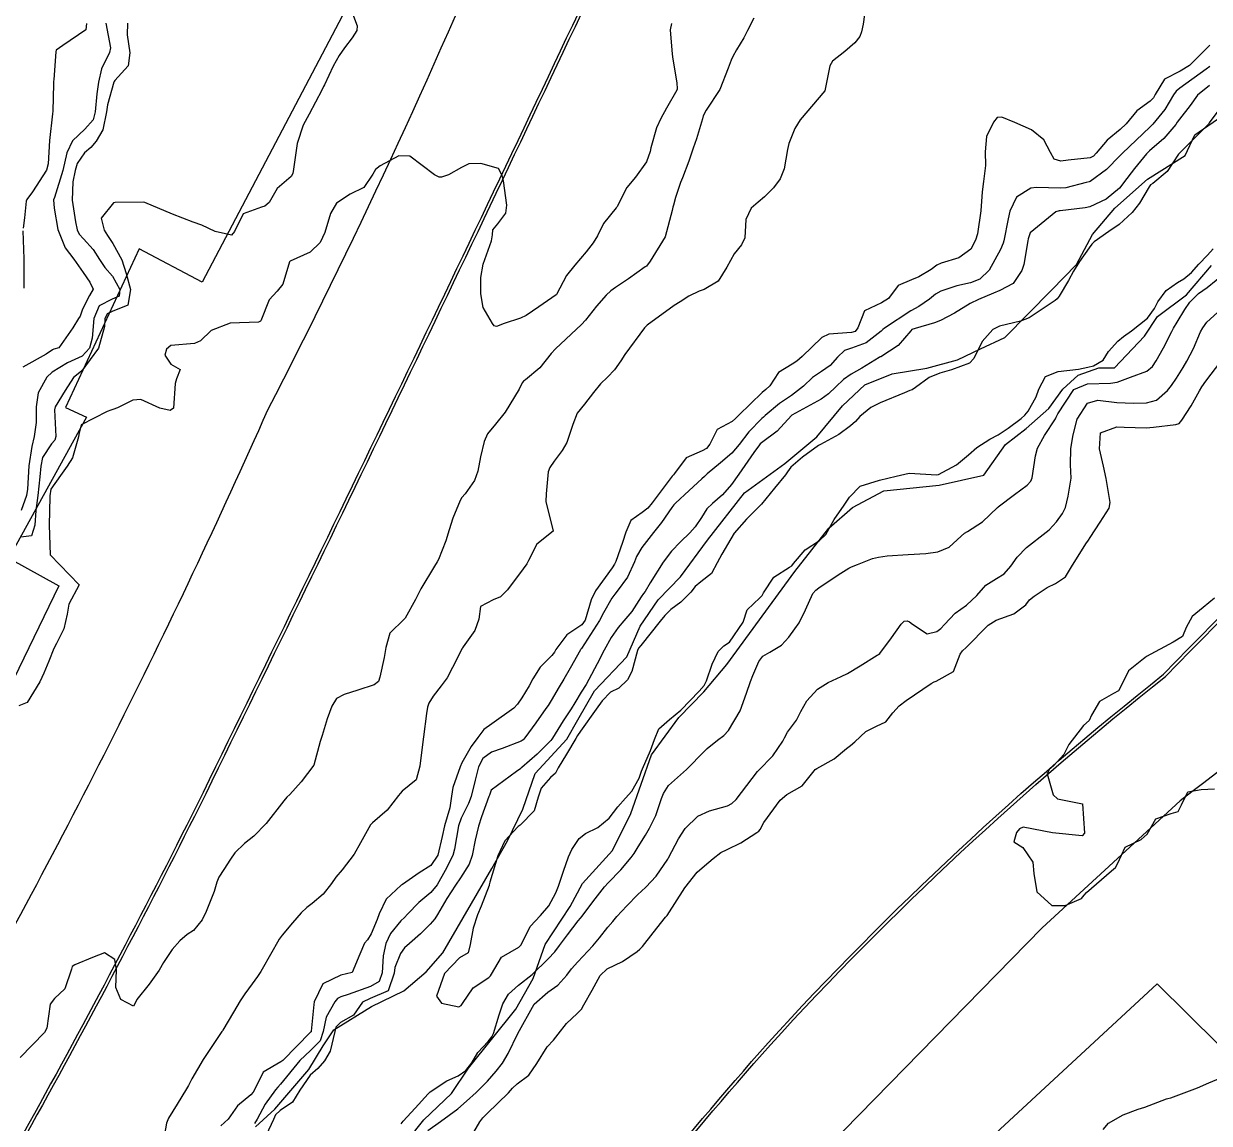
# Model space of a CAD drawing. Header units: metres. Extents: x 292545 to 299085, y 7450245 to 7463078.
# Drawn here: x 293241.4 to 293321.6, y 7462810.1 to 7462884.4 of the extents above; entities that cross this region are included whole.
import ezdxf

# ---------------------------------------------------------------- set-up
doc = ezdxf.new("R2010")
doc.units = ezdxf.units.M
for name, color, linetype in [('Area Verde e Lazer', 94, 'Continuous'), ('Curvas de Nivel 1m', 11, 'Continuous'), ('Curvas de Nivel 5m', 15, 'Continuous'), ('Edificações', 30, 'Continuous'), ('Hidrografia', 140, 'Continuous'), ('Vias Primárias', 230, 'Continuous')]:
    doc.layers.add(name, color=color, linetype=linetype)

msp = doc.modelspace()

# ---------------------------------------------------------------- linework, layer by layer
at = {"layer": 'Area Verde e Lazer', "elevation": 694.561}
msp.add_lwpolyline([(293280.871, 7462947.887, -0.101859), (293285.657, 7462927.155, -0.117218), (293279.916, 7462886.843, -0.003965), (293253.292, 7462831.516, -0.021583), (293229.676, 7462788.988, 0.377528), (293232.883, 7462775.545, -0.005595), (293261.168, 7462773.816, 0.413902), (293268.713, 7462780.316, -0.081172), (293274.649, 7462794.527, -0.02056), (293291.741, 7462815.535, -0.040482), (293318.476, 7462840.46, -0.039202), (293346.931, 7462865.699, -0.044268), (293394.786, 7462888.025, -0.028571), (293441.427, 7462905.211, 0.032718), (293487.361, 7462917.073, 0.361831), (293500.877, 7462933.368, -0.009087), (293502.573, 7462955.13, -0.009087)], format="xyb", dxfattribs=at)
at = {"layer": 'Curvas de Nivel 1m', "flags": 128}
for points, elevation in [([(293290.774, 7462884.826), (293290.351, 7462883.973), (293290.1, 7462883.491), (293289.603, 7462882.677), (293289.355, 7462882.225), (293289.247, 7462881.985), (293289.03, 7462881.431), (293288.469, 7462879.997), (293287.559, 7462878.599), (293287.357, 7462878.209), (293287.298, 7462878.013), (293286.9, 7462876.649), (293286.679, 7462876.018), (293286.384, 7462875.151), (293285.949, 7462874.026), (293285.822, 7462873.703), (293285.483, 7462872.684), (293285.34, 7462872.166), (293285.302, 7462872.033), (293285.255, 7462871.817), (293284.772, 7462870.04), (293283.757, 7462868.376), (293283.51, 7462868.059), (293283.471, 7462868.021), (293283.432, 7462867.994), (293282.29, 7462867.201), (293281.411, 7462866.596), (293281.11, 7462866.38), (293280.788, 7462866.086), (293280.142, 7462865.346), (293279.386, 7462864.394), (293279.115, 7462864.104), (293277.366, 7462862.469), (293277.081, 7462862.133), (293276.307, 7462861.182), (293275.336, 7462860.368), (293275.211, 7462860.275), (293275.117, 7462860.152), (293274.904, 7462859.732), (293273.966, 7462858.17), (293273.305, 7462857.368), (293272.763, 7462856.721), (293272.545, 7462856.187), (293272.3, 7462855.167), (293272.104, 7462854.192), (293271.897, 7462853.553), (293271.247, 7462852.65), (293271.036, 7462852.411), (293270.923, 7462852.203), (293270.422, 7462851.011), (293270.172, 7462850.21), (293269.953, 7462849.472), (293269.446, 7462848.217), (293269.363, 7462848.047), (293269.188, 7462847.772), (293268.258, 7462846.234), (293267.894, 7462845.507), (293267.205, 7462844.249), (293267.142, 7462844.188), (293266.154, 7462843.238), (293265.886, 7462842.262), (293265.783, 7462841.597), (293265.492, 7462840.266), (293265.388, 7462839.978), (293265.095, 7462839.741), (293263.991, 7462839.385), (293263.085, 7462839.078), (293262.558, 7462838.828), (293262.233, 7462838.308), (293261.939, 7462837.436), (293261.58, 7462836.315), (293261.466, 7462835.899), (293261.033, 7462834.32), (293260.168, 7462833.176), (293259.395, 7462832.336), (293259.199, 7462832.14), (293258.999, 7462831.902), (293257.814, 7462830.358), (293256.974, 7462829.513), (293256.34, 7462829.006), (293255.697, 7462828.383), (293255.387, 7462827.955), (293254.946, 7462827.26), (293254.604, 7462826.729), (293254.474, 7462826.397), (293254.292, 7462825.765), (293253.743, 7462824.408), (293253.469, 7462823.847), (293252.894, 7462823.137), (293252.458, 7462822.855), (293251.958, 7462822.429), (293251.457, 7462821.854), (293250.868, 7462820.971), (293250.561, 7462820.443), (293249.905, 7462819.501), (293249.07, 7462818.458), (293248.991, 7462818.308), (293248.836, 7462818.012), (293247.979, 7462818.473), (293247.652, 7462819.279), (293247.684, 7462820.478), (293247.573, 7462821.182), (293246.874, 7462821.612), (293246.074, 7462821.299), (293244.867, 7462820.81), (293244.687, 7462820.691), (293244.642, 7462820.512), (293244.184, 7462819.182), (293243.495, 7462818.523), (293243.206, 7462818.157), (293242.978, 7462816.528), (293242.81, 7462816.245), (293241.164, 7462814.556)], 691), ([(293263.631, 7462885.127), (293263.968, 7462884.287), (293263.927, 7462883.978), (293263.615, 7462883.489), (293263.091, 7462882.812), (293262.735, 7462882.299), (293262.329, 7462881.566), (293261.747, 7462880.308), (293261.691, 7462880.189), (293261.569, 7462879.939), (293260.703, 7462878.323), (293260.298, 7462877.572), (293259.905, 7462876.334), (293259.625, 7462874.459), (293259.604, 7462874.339), (293259.579, 7462874.262), (293259.501, 7462874.11), (293258.551, 7462873.291), (293258.002, 7462872.355), (293257.721, 7462872.116), (293257.478, 7462872.032), (293256.253, 7462871.596), (293255.665, 7462870.387), (293255.451, 7462870.15), (293254.366, 7462870.401), (293253.459, 7462870.81), (293252.861, 7462871.017), (293251.47, 7462871.554), (293249.595, 7462872.345), (293249.482, 7462872.372), (293247.6, 7462872.36), (293247.481, 7462872.322), (293246.656, 7462871.297), (293246.847, 7462870.486), (293247.08, 7462870.116), (293247.444, 7462869.59), (293248.036, 7462868.474), (293248.337, 7462867.557), (293248.626, 7462866.468), (293248.454, 7462865.413), (293247.39, 7462864.977), (293247.047, 7462864.826), (293246.905, 7462864.487), (293246.866, 7462863.976), (293246.462, 7462862.494), (293245.348, 7462860.975), (293245.085, 7462860.773), (293244.776, 7462860.516), (293244.215, 7462859.636), (293243.541, 7462858.528), (293243.495, 7462858.344), (293243.589, 7462856.527), (293243.523, 7462856.294), (293243.285, 7462856.032), (293242.692, 7462855.115), (293242.562, 7462854.537), (293242.513, 7462853.795), (293242.371, 7462852.539), (293242.224, 7462851.531), (293242.157, 7462850.541), (293241.942, 7462849.812), (293241.211, 7462849.724)], 693), ([(293285.198, 7462884.464), (293285.115, 7462884.035), (293285.256, 7462882.376), (293285.298, 7462882.033), (293285.577, 7462880.433), (293285.596, 7462880.03), (293285.593, 7462880.009), (293285.572, 7462879.95), (293284.862, 7462878.735), (293284.486, 7462878.041), (293284.184, 7462877.403), (293283.813, 7462876.047), (293283.76, 7462875.808), (293283.513, 7462875.097), (293282.774, 7462874.061), (293282.197, 7462873.368), (293281.524, 7462872.079), (293281.507, 7462872.045), (293281.472, 7462871.991), (293280.613, 7462870.942), (293280.203, 7462870.092), (293279.911, 7462869.633), (293279.442, 7462869.027), (293278.67, 7462868.111), (293278.119, 7462867.423), (293277.426, 7462866.13), (293277.403, 7462866.102), (293276.241, 7462865.295), (293275.388, 7462864.702), (293275.004, 7462864.536), (293273.896, 7462864.165), (293273.381, 7462863.97), (293273.227, 7462864.018), (293273.1, 7462864.174), (293272.473, 7462865.263), (293272.314, 7462866.186), (293272.324, 7462867.282), (293272.486, 7462868.184), (293273.031, 7462869.759), (293273.097, 7462870.175), (293273.128, 7462870.505), (293273.464, 7462870.902), (293274, 7462871.64), (293274.068, 7462872.164), (293273.842, 7462873.824), (293273.766, 7462874.167), (293273.508, 7462874.66), (293272.312, 7462874.989), (293271.511, 7462874.967), (293271.001, 7462874.712), (293270.123, 7462874.214), (293269.66, 7462874.059), (293269.501, 7462874.075), (293269.19, 7462874.223), (293267.515, 7462875.481), (293266.765, 7462875.501), (293265.509, 7462874.842), (293265.205, 7462874.574), (293265.014, 7462874.275), (293264.413, 7462873.361), (293263.489, 7462872.913), (293262.557, 7462872.304), (293262.162, 7462871.62), (293261.77, 7462870.315), (293261.446, 7462869.653), (293260.772, 7462868.995), (293259.433, 7462868.388), (293259.404, 7462868.369), (293259.387, 7462868.34), (293258.941, 7462866.821), (293258.546, 7462866.349), (293257.997, 7462865.761), (293257.44, 7462864.359), (293257.417, 7462864.325), (293257.382, 7462864.304), (293257.281, 7462864.26), (293255.381, 7462864.19), (293254.087, 7462863.691), (293253.369, 7462863.007), (293252.962, 7462862.819), (293251.366, 7462862.69), (293251.063, 7462862.434), (293250.954, 7462862.032), (293251.353, 7462861.42), (293251.981, 7462861.063), (293251.732, 7462860.434), (293251.657, 7462860.116), (293251.546, 7462858.437), (293251.311, 7462858.296), (293250.627, 7462858.447), (293249.321, 7462859.028), (293248.801, 7462858.985), (293247.76, 7462858.476), (293247.441, 7462858.349), (293247.311, 7462858.303), (293247.052, 7462858.226), (293245.301, 7462857.319), (293245.129, 7462856.678), (293245.112, 7462856.512), (293244.705, 7462855.083), (293244.347, 7462854.519), (293243.894, 7462853.886), (293243.247, 7462852.969), (293243.176, 7462852.531), (293243.172, 7462852.46), (293243.138, 7462850.531), (293243.193, 7462848.53), (293245.173, 7462846.51), (293244.475, 7462845.201), (293244.35, 7462844.518), (293244.126, 7462843.532), (293243.624, 7462842.525), (293243.457, 7462842.189), (293243.111, 7462841.349), (293242.77, 7462840.535), (293242.511, 7462839.952), (293241.637, 7462838.552), (293241.079, 7462838.325)], 692), ([(293248.433, 7462884.472), (293248.398, 7462883.689), (293248.579, 7462882.47), (293248.47, 7462881.591), (293247.575, 7462880.6), (293247.523, 7462880.531), (293247.504, 7462880.481), (293247.076, 7462878.967), (293247.015, 7462878.485), (293246.771, 7462877.257), (293246.315, 7462876.492), (293245.941, 7462876.081), (293245.521, 7462875.713), (293245.036, 7462874.981), (293244.896, 7462874.509), (293244.739, 7462873.755), (293244.697, 7462872.512), (293244.92, 7462871.049), (293245.026, 7462870.506), (293245.152, 7462870.207), (293245.447, 7462869.89), (293246.12, 7462869.181), (293246.541, 7462868.493), (293246.897, 7462867.957), (293247.422, 7462867.375), (293247.908, 7462866.475), (293247.863, 7462866.019), (293247.403, 7462865.81), (293246.515, 7462865.374), (293246.149, 7462864.499), (293246.048, 7462863.178), (293245.866, 7462862.502), (293245.357, 7462861.964), (293244.371, 7462861.502), (293243.346, 7462860.874), (293242.976, 7462860.534), (293242.385, 7462859.481), (293242.262, 7462858.541), (293242.247, 7462857.485), (293242.13, 7462856.542), (293241.96, 7462855.866), (293241.763, 7462854.545), (293241.667, 7462852.965), (293241.612, 7462852.546), (293241.233, 7462851.525)], 694), ([(293245.667, 7462884.455), (293245.618, 7462884.023), (293244.062, 7462882.978), (293243.604, 7462882.659), (293243.574, 7462882.53), (293243.439, 7462880.668), (293243.429, 7462880.531), (293243.427, 7462880.387), (293243.377, 7462878.532), (293243.36, 7462878.34), (293243.161, 7462876.534), (293243.076, 7462874.968), (293242.961, 7462874.535), (293242.016, 7462873.073), (293241.625, 7462872.549), (293241.579, 7462872.452), (293241.464, 7462871.314), (293241.384, 7462870.621)], 696), ([(293321.607, 7462882.991), (293320.228, 7462881.62), (293319.589, 7462881.233), (293318.54, 7462880.684), (293317.914, 7462879.647), (293317.797, 7462879.42), (293317.566, 7462879.201), (293316.673, 7462878.546), (293315.934, 7462877.674), (293315.539, 7462877.281), (293314.655, 7462876.565), (293313.924, 7462875.696), (293313.733, 7462875.486), (293313.52, 7462875.382), (293312.029, 7462875.204), (293311.517, 7462875.149), (293311.071, 7462875.279), (293310.829, 7462875.73), (293310.381, 7462876.587), (293309.538, 7462877.267), (293308.411, 7462877.761), (293307.548, 7462878.116), (293307.216, 7462878.105), (293306.965, 7462877.776), (293306.495, 7462876.818), (293306.406, 7462875.781), (293306.437, 7462874.858), (293306.292, 7462873.782), (293306.2, 7462873.075), (293306.126, 7462871.783), (293305.898, 7462870.234), (293305.77, 7462869.795), (293305.447, 7462869.194), (293304.639, 7462868.61), (293303.437, 7462868.241), (293303.143, 7462868.115), (293302.77, 7462867.827), (293301.933, 7462867.327), (293301.422, 7462867.126), (293300.53, 7462866.74), (293299.88, 7462865.863), (293299.4, 7462865.571), (293298.252, 7462865.024), (293297.813, 7462863.886), (293297.634, 7462863.633), (293297.38, 7462863.564), (293295.837, 7462863.447), (293295.376, 7462863.224), (293294.048, 7462861.93), (293293.673, 7462861.62), (293293.355, 7462861.412), (293292.441, 7462860.854), (293291.865, 7462859.955), (293291.587, 7462859.701), (293291.328, 7462859.504), (293289.751, 7462857.983), (293289.543, 7462857.753), (293289.306, 7462857.555), (293288.298, 7462857), (293287.805, 7462856.005), (293287.574, 7462855.713), (293287.278, 7462855.564), (293286.201, 7462855.093), (293285.408, 7462854.029), (293285.346, 7462853.945), (293285.261, 7462853.852), (293283.892, 7462852.05), (293283.61, 7462851.681), (293283.233, 7462851.384), (293282.452, 7462850.841), (293282.124, 7462850.071), (293281.903, 7462849.376), (293281.444, 7462848.077), (293281.363, 7462847.907), (293281.189, 7462847.658), (293280.07, 7462846.097), (293279.781, 7462845.483), (293279.367, 7462844.107), (293279.14, 7462843.795), (293278.141, 7462843.111), (293277.383, 7462842.127), (293277.294, 7462841.956), (293277.119, 7462841.734), (293276.321, 7462840.928), (293275.831, 7462840.143), (293275.577, 7462839.664), (293275.084, 7462838.864), (293274.799, 7462838.432), (293274.537, 7462838.158), (293273.062, 7462837.111), (293272.523, 7462836.72), (293272.108, 7462836.189), (293271.67, 7462835.567), (293271.036, 7462834.46), (293270.917, 7462834.202), (293270.424, 7462832.796), (293270.342, 7462832.21), (293270.212, 7462831.428), (293269.86, 7462830.217), (293269.703, 7462829.488), (293269.411, 7462828.223), (293268.946, 7462827.519), (293268.141, 7462827.038), (293267.011, 7462826.249), (293266.969, 7462826.213), (293266.932, 7462826.188), (293265.928, 7462825.255), (293265.445, 7462824.265), (293265.3, 7462823.873), (293264.893, 7462822.909), (293264.652, 7462822.508), (293264.455, 7462822.276), (293264.129, 7462821.535), (293263.617, 7462820.289), (293262.861, 7462820.12), (293261.637, 7462819.531), (293261.05, 7462818.318), (293261.026, 7462818.133), (293260.854, 7462816.32), (293260.844, 7462816.289), (293260.812, 7462816.252), (293258.925, 7462814.348), (293258.792, 7462814.254), (293257.604, 7462813.543), (293257.011, 7462812.368), (293256.935, 7462812.203), (293256.768, 7462812.01), (293255.857, 7462811.278), (293255.225, 7462810.385), (293254.988, 7462810.14), (293254.738, 7462809.914)], 689), ([(293321.592, 7462881.543), (293321.354, 7462881.367), (293319.577, 7462880.075), (293319.322, 7462879.886), (293319.141, 7462879.634), (293318.554, 7462878.644), (293317.74, 7462877.648), (293317.645, 7462877.545), (293317.541, 7462877.447), (293315.692, 7462875.677), (293315.521, 7462875.497), (293314.617, 7462874.584), (293313.504, 7462873.78), (293313.45, 7462873.754), (293313.248, 7462873.703), (293311.867, 7462873.347), (293311.497, 7462873.314), (293309.88, 7462873.361), (293309.496, 7462873.313), (293308.542, 7462872.705), (293308.083, 7462871.764), (293307.974, 7462871.259), (293307.672, 7462869.768), (293307.621, 7462869.598), (293307.447, 7462869.168), (293306.691, 7462867.781), (293306.047, 7462867.167), (293305.42, 7462866.929), (293304.501, 7462866.725), (293303.411, 7462866.348), (293303.066, 7462866.166), (293302.64, 7462865.828), (293301.92, 7462865.313), (293301.395, 7462865.019), (293299.616, 7462863.866), (293299.488, 7462863.762), (293299.38, 7462863.661), (293298.376, 7462862.872), (293297.369, 7462862.507), (293296.906, 7462862.357), (293296.432, 7462861.899), (293295.923, 7462861.336), (293295.348, 7462860.936), (293294.742, 7462860.519), (293294.132, 7462859.928), (293293.327, 7462859.305), (293292.501, 7462858.769), (293291.542, 7462857.958), (293291.425, 7462857.845), (293291.31, 7462857.743), (293290.428, 7462856.841), (293289.772, 7462855.983), (293289.277, 7462855.407), (293288.511, 7462854.757), (293287.62, 7462854.006), (293287.437, 7462853.833), (293287.259, 7462853.665), (293286.392, 7462852.878), (293285.481, 7462852.028), (293285.363, 7462851.906), (293285.238, 7462851.733), (293284.539, 7462850.724), (293283.995, 7462850.048), (293283.203, 7462849.026), (293282.849, 7462848.411), (293282.707, 7462848.065), (293282.231, 7462847.021), (293281.539, 7462846.076), (293281.371, 7462845.877), (293281.166, 7462845.604), (293280.62, 7462844.619), (293280.343, 7462844.092), (293279.124, 7462842.193), (293279.085, 7462842.149), (293279.056, 7462842.111), (293278.355, 7462840.873), (293277.922, 7462840.122), (293277.62, 7462839.6), (293277.081, 7462838.689), (293276.863, 7462838.345), (293276.718, 7462838.134), (293276.032, 7462837.171), (293275.287, 7462836.148), (293275.177, 7462836.023), (293275.05, 7462835.937), (293273.768, 7462835.443), (293273.038, 7462835.192), (293272.454, 7462834.763), (293272.149, 7462834.189), (293271.923, 7462833.287), (293271.656, 7462832.193), (293271.48, 7462831.713), (293270.988, 7462830.717), (293270.817, 7462830.202), (293270.544, 7462828.621), (293270.418, 7462828.208), (293269.908, 7462827.181), (293269.371, 7462826.223), (293268.928, 7462825.693), (293268.125, 7462825.034), (293267.368, 7462824.245), (293267.151, 7462824.006), (293266.906, 7462823.776), (293266.213, 7462822.937), (293265.902, 7462822.26), (293265.712, 7462821.424), (293265.641, 7462820.262), (293265.444, 7462819.677), (293264.854, 7462819.355), (293263.352, 7462818.797), (293262.846, 7462818.638), (293262.617, 7462818.531), (293262.438, 7462818.304), (293261.866, 7462817.27), (293261.656, 7462816.312), (293261.455, 7462815.665), (293260.8, 7462815.023), (293260.077, 7462814.331), (293258.777, 7462812.741), (293258.595, 7462812.532), (293258.443, 7462812.353), (293257.73, 7462811.388), (293257.191, 7462810.366), (293257.024, 7462810.083)], 688), ([(293321.58, 7462880.267), (293320.772, 7462879.612), (293320.268, 7462878.914), (293319.548, 7462877.98), (293319.398, 7462877.778), (293319.293, 7462877.632), (293318.497, 7462876.677), (293317.525, 7462875.846), (293317.317, 7462875.653), (293316.505, 7462874.657), (293315.758, 7462873.676), (293315.652, 7462873.527), (293315.498, 7462873.333), (293314.596, 7462872.579), (293313.478, 7462872.065), (293313.181, 7462871.999), (293311.474, 7462871.784), (293311.416, 7462871.779), (293311.187, 7462871.724), (293309.458, 7462870.291), (293309.32, 7462869.886), (293309.296, 7462869.752), (293309.02, 7462868.172), (293308.901, 7462867.755), (293308.303, 7462866.878), (293307.412, 7462866.405), (293306.966, 7462866.22), (293305.951, 7462865.792), (293305.4, 7462865.521), (293304.329, 7462864.875), (293303.388, 7462864.375), (293302.996, 7462864.215), (293301.67, 7462863.837), (293301.455, 7462863.766), (293301.381, 7462863.682), (293300.532, 7462862.686), (293299.354, 7462861.927), (293299.313, 7462861.911), (293299.242, 7462861.871), (293298.085, 7462861.15), (293297.346, 7462860.75), (293296.845, 7462860.391), (293296.31, 7462859.9), (293295.823, 7462859.41), (293295.324, 7462859.055), (293293.352, 7462857.978), (293293.313, 7462857.955), (293292.361, 7462856.885), (293291.285, 7462856.098), (293291.212, 7462856.033), (293291.151, 7462855.962), (293290.767, 7462855.457), (293289.751, 7462853.983), (293289.256, 7462853.295), (293288.652, 7462852.593), (293287.981, 7462852.003), (293287.607, 7462851.637), (293287.229, 7462851.062), (293286.807, 7462850.427), (293286.441, 7462850.018), (293285.814, 7462849.416), (293285.2, 7462848.776), (293284.644, 7462848.038), (293283.776, 7462846.648), (293283.417, 7462846.056), (293283.317, 7462845.912), (293283.167, 7462845.683), (293282.522, 7462844.697), (293281.986, 7462844.072), (293281.593, 7462843.621), (293281.132, 7462842.939), (293280.659, 7462842.087), (293280.18, 7462841.161), (293279.622, 7462840.102), (293279.431, 7462839.772), (293279.09, 7462839.236), (293278.667, 7462838.526), (293278.416, 7462838.117), (293277.889, 7462837.297), (293277.164, 7462836.129), (293277.121, 7462836.06), (293277.051, 7462835.979), (293276.133, 7462835.043), (293275.08, 7462834.149), (293275.052, 7462834.12), (293275.022, 7462834.074), (293274.739, 7462833.873), (293273.007, 7462832.627), (293272.896, 7462832.29), (293272.865, 7462832.181), (293272.365, 7462830.81), (293272.149, 7462830.188), (293271.924, 7462829.236), (293271.734, 7462828.192), (293271.527, 7462827.614), (293270.938, 7462826.693), (293270.607, 7462826.205), (293270.012, 7462825.302), (293269.379, 7462824.223), (293269.207, 7462823.927), (293268.903, 7462823.563), (293268.235, 7462822.895), (293267.487, 7462822.244), (293267.162, 7462821.966), (293266.876, 7462821.569), (293266.498, 7462820.622), (293266.454, 7462820.254), (293266.048, 7462819.061), (293264.846, 7462818.543), (293264.325, 7462818.278), (293263.699, 7462817.417), (293262.822, 7462816.904), (293262.525, 7462816.595), (293262.454, 7462816.304), (293262.138, 7462814.968), (293261.738, 7462814.311), (293261.291, 7462813.81), (293260.783, 7462813.351), (293260.086, 7462812.33), (293259.578, 7462811.52), (293258.752, 7462810.963), (293258.425, 7462810.676), (293258.29, 7462810.355), (293257.803, 7462809.289)], 687), ([(293322.346, 7462878.808), (293321.545, 7462877.728), (293321.501, 7462877.643), (293321.473, 7462877.601), (293319.523, 7462875.674), (293319.501, 7462875.652), (293319.486, 7462875.63), (293318.711, 7462874.438), (293317.746, 7462873.648), (293317.598, 7462873.553), (293317.499, 7462873.412), (293316.837, 7462872.305), (293316.346, 7462871.667), (293315.465, 7462870.873), (293314.763, 7462870.383), (293313.786, 7462869.697), (293313.62, 7462869.529), (293313.447, 7462869.297), (293312.78, 7462868.359), (293312.391, 7462867.71), (293312.053, 7462867.084), (293311.408, 7462866.03), (293311.281, 7462865.845), (293311.155, 7462865.724), (293309.391, 7462864.561), (293308.806, 7462864.338), (293307.385, 7462863.992), (293306.941, 7462863.777), (293306.211, 7462862.947), (293305.646, 7462861.796), (293305.35, 7462861.485), (293304.129, 7462861.029), (293303.343, 7462860.815), (293302.638, 7462860.529), (293301.712, 7462859.836), (293301.479, 7462859.691), (293301.331, 7462859.631), (293300.965, 7462859.481), (293299.322, 7462858.813), (293298.692, 7462858.503), (293297.945, 7462857.884), (293297.643, 7462857.552), (293297.303, 7462857.247), (293296.526, 7462856.666), (293295.284, 7462855.987), (293295.237, 7462855.967), (293295.149, 7462855.921), (293294.068, 7462855.139), (293293.268, 7462854.461), (293293.059, 7462854.148), (293292.925, 7462853.943), (293292.175, 7462853.029), (293291.295, 7462851.959), (293291.27, 7462851.932), (293291.242, 7462851.903), (293290.268, 7462850.934), (293289.448, 7462849.986), (293289.209, 7462849.613), (293288.612, 7462848.583), (293288.299, 7462847.999), (293287.921, 7462847.268), (293287.18, 7462846.712), (293286.801, 7462846.389), (293286.504, 7462846.017), (293285.847, 7462845.339), (293285.155, 7462844.838), (293284.748, 7462844.437), (293284.439, 7462844.041), (293283.126, 7462842.406), (293282.972, 7462842.214), (293282.902, 7462842.062), (293282.525, 7462840.649), (293282.233, 7462840.069), (293281.642, 7462839.527), (293281.09, 7462839.246), (293280.509, 7462838.661), (293280.121, 7462838.094), (293279.058, 7462836.612), (293278.853, 7462836.314), (293278.736, 7462836.113), (293278.1, 7462835.056), (293277.547, 7462834.125), (293277.366, 7462833.78), (293277.016, 7462833.471), (293276.39, 7462832.756), (293276.183, 7462832.138), (293275.921, 7462831.213), (293274.984, 7462830.247), (293274.846, 7462830.152), (293273.94, 7462829.194), (293273.475, 7462828.172), (293272.935, 7462826.403), (293272.886, 7462826.228), (293272.87, 7462826.181), (293272.33, 7462824.774), (293272.081, 7462824.188), (293271.8, 7462823.29), (293271.605, 7462822.193), (293271.459, 7462821.613), (293270.874, 7462821.274), (293269.864, 7462820.215), (293269.323, 7462818.698), (293269.652, 7462818.218), (293270.839, 7462817.971), (293270.984, 7462818.056), (293271.069, 7462818.198), (293271.789, 7462819.256), (293272.861, 7462819.954), (293272.976, 7462820.064), (293273.042, 7462820.178), (293273.715, 7462821.331), (293274.881, 7462822.003), (293275.04, 7462822.158), (293275.657, 7462823.394), (293276.352, 7462824.138), (293276.92, 7462824.795), (293277.387, 7462825.667), (293277.577, 7462826.124), (293277.913, 7462827.151), (293278.247, 7462828.117), (293278.464, 7462828.611), (293278.972, 7462829.354), (293279.393, 7462829.687), (293280.228, 7462830.091), (293280.989, 7462830.716), (293281.58, 7462831.492), (293282.087, 7462832.069), (293282.522, 7462832.55), (293283.017, 7462833.435), (293283.184, 7462833.896), (293283.244, 7462834.058), (293283.795, 7462835.299), (293284.066, 7462836.05), (293284.347, 7462836.76), (293285.066, 7462837.387), (293285.838, 7462838.029), (293287.086, 7462839.314), (293287.409, 7462839.688), (293287.568, 7462840.005), (293287.966, 7462841.145), (293288.371, 7462841.998), (293288.744, 7462842.376), (293289.129, 7462842.631), (293290.054, 7462843.976), (293290.32, 7462844.808), (293291.168, 7462845.616), (293291.346, 7462845.782), (293291.434, 7462845.957), (293292.123, 7462847.011), (293293.191, 7462847.7), (293293.34, 7462847.79), (293293.466, 7462847.937), (293294.254, 7462848.878), (293295.209, 7462849.504), (293295.633, 7462849.914), (293296.206, 7462850.927), (293296.881, 7462851.895), (293297.248, 7462852.44), (293297.968, 7462853.17), (293299.26, 7462853.577), (293300.388, 7462853.853), (293301.265, 7462854.043), (293303.143, 7462853.942), (293303.264, 7462853.962), (293304.466, 7462854.613), (293305.278, 7462855.29), (293305.844, 7462855.792), (293306.727, 7462856.342), (293307.296, 7462856.645), (293307.976, 7462857.09), (293308.842, 7462857.755), (293309.094, 7462857.973), (293309.318, 7462858.251), (293309.851, 7462859.222), (293310.034, 7462859.743), (293310.492, 7462860.588), (293311.345, 7462860.931), (293312.73, 7462861.093), (293313.348, 7462861.212), (293313.739, 7462861.306), (293314.393, 7462861.69), (293314.761, 7462862.287), (293315.372, 7462862.974), (293315.759, 7462863.293), (293316.3, 7462863.666), (293317.392, 7462864.534), (293317.852, 7462865.191), (293318.083, 7462865.643), (293318.64, 7462866.408), (293319.416, 7462866.937), (293319.846, 7462867.199), (293320.353, 7462867.621), (293320.857, 7462868.19), (293321.441, 7462868.803), (293321.83, 7462869.222)], 686), ([(293241.344, 7462870.443), (293241.433, 7462868.55), (293241.413, 7462866.55)], 696), ([(293266.926, 7462810.063), (293267.075, 7462810.247), (293267.876, 7462811.115), (293268.762, 7462812.095), (293268.902, 7462812.228), (293270.009, 7462812.977), (293270.78, 7462813.31), (293271.313, 7462813.667), (293271.703, 7462814.191), (293272.105, 7462814.882), (293272.807, 7462815.616), (293273.057, 7462815.931), (293273.171, 7462816.176), (293273.565, 7462817.44), (293273.801, 7462818.17), (293274.185, 7462818.831), (293274.856, 7462819.425), (293275.785, 7462820.146), (293276.874, 7462821.21), (293277.309, 7462821.696), (293277.641, 7462822.122), (293278.167, 7462822.844), (293278.908, 7462823.785), (293279.053, 7462823.966), (293279.161, 7462824.106), (293279.899, 7462825.072), (293280.677, 7462826.084), (293280.936, 7462826.364), (293281.78, 7462827.236), (293282.474, 7462828.065), (293282.673, 7462828.347), (293282.964, 7462828.791), (293283.457, 7462829.574), (293283.726, 7462830.053), (293284.14, 7462830.9), (293284.537, 7462832.045), (293284.663, 7462832.387), (293285.012, 7462832.926), (293286.211, 7462834.022), (293286.632, 7462834.413), (293287.036, 7462834.858), (293287.615, 7462835.433), (293288.323, 7462835.997), (293288.738, 7462836.312), (293289.06, 7462836.657), (293289.844, 7462837.978), (293290.28, 7462839.167), (293290.54, 7462839.968), (293290.699, 7462840.366), (293291.113, 7462841.315), (293291.39, 7462841.686), (293291.855, 7462841.953), (293292.644, 7462842.429), (293293.133, 7462842.96), (293293.555, 7462843.519), (293293.845, 7462843.933), (293294.267, 7462844.818), (293294.757, 7462845.924), (293294.961, 7462846.136), (293295.177, 7462846.293), (293296.465, 7462847.18), (293297.19, 7462847.628), (293297.367, 7462847.712), (293297.793, 7462847.884), (293298.796, 7462848.275), (293299.198, 7462848.381), (293299.796, 7462848.458), (293301.2, 7462848.553), (293302.4, 7462848.629), (293303.202, 7462848.732), (293303.975, 7462849.042), (293304.8, 7462849.804), (293305.025, 7462849.993), (293305.217, 7462850.104), (293306.242, 7462850.77), (293307.242, 7462851.72), (293307.271, 7462851.741), (293307.3, 7462851.769), (293308.401, 7462852.609), (293309.258, 7462853.246), (293309.492, 7462853.516), (293309.589, 7462853.747), (293309.807, 7462855.215), (293309.951, 7462855.743), (293310.431, 7462856.603), (293311.168, 7462857.731), (293311.216, 7462857.829), (293311.316, 7462858.065), (293312.411, 7462859.714), (293313.337, 7462860.085), (293314.886, 7462860.136), (293315.338, 7462860.204), (293316.227, 7462860.552), (293317.346, 7462860.955), (293317.722, 7462861.273), (293317.97, 7462861.644), (293318.473, 7462862.532), (293319.029, 7462863.634), (293319.156, 7462863.862), (293319.389, 7462864.258), (293319.902, 7462865.121), (293320.244, 7462865.622), (293320.831, 7462866.193), (293321.413, 7462866.615), (293322.644, 7462867.592)], 687), ([(293268.737, 7462809.598), (293269.594, 7462810.217), (293270.752, 7462811.075), (293271.349, 7462811.602), (293271.994, 7462812.188), (293272.393, 7462812.56), (293272.774, 7462812.951), (293273.347, 7462813.612), (293273.771, 7462814.17), (293274.157, 7462814.809), (293274.813, 7462816.16), (293275.926, 7462818.144), (293276.845, 7462818.957), (293277.533, 7462819.443), (293278.125, 7462820.117), (293278.446, 7462820.536), (293278.872, 7462821.006), (293279.89, 7462822.095), (293280.342, 7462822.637), (293280.902, 7462823.358), (293281.234, 7462823.751), (293281.508, 7462824.074), (293282.177, 7462824.81), (293282.928, 7462825.561), (293283.189, 7462825.799), (293283.479, 7462826.055), (293284.179, 7462826.809), (293284.952, 7462827.953), (293285.001, 7462828.039), (293285.68, 7462829.322), (293286.127, 7462830.023), (293286.992, 7462830.868), (293287.77, 7462831.227), (293288.999, 7462831.57), (293289.279, 7462831.708), (293289.58, 7462831.984), (293291.022, 7462833.89), (293291.085, 7462833.959), (293292.048, 7462834.94), (293292.728, 7462835.943), (293292.836, 7462836.161), (293293.059, 7462836.538), (293293.659, 7462837.342), (293293.941, 7462837.931), (293294.358, 7462838.649), (293295.088, 7462839.439), (293295.799, 7462839.909), (293296.683, 7462840.312), (293297.102, 7462840.518), (293297.962, 7462841.03), (293299.121, 7462841.744), (293299.201, 7462841.79), (293299.299, 7462841.868), (293300.077, 7462842.917), (293300.742, 7462843.854), (293300.947, 7462844.051), (293301.145, 7462844.076), (293301.305, 7462844.008), (293301.505, 7462843.845), (293302.501, 7462843.194), (293303.138, 7462843.352), (293303.417, 7462843.541), (293303.668, 7462843.815), (293304.375, 7462844.583), (293305.156, 7462845.137), (293305.85, 7462845.79), (293306.468, 7462846.486), (293307.18, 7462846.935), (293307.7, 7462847.25), (293308.152, 7462847.76), (293308.574, 7462848.381), (293309.206, 7462849.03), (293309.61, 7462849.344), (293310.142, 7462849.741), (293310.73, 7462850.225), (293311.228, 7462850.757), (293311.64, 7462851.321), (293311.837, 7462851.721), (293312.035, 7462852.503), (293312.216, 7462853.716), (293312.18, 7462854.624), (293312.196, 7462855.716), (293312.364, 7462856.647), (293312.635, 7462857.71), (293313.324, 7462858.788), (293314.021, 7462858.998), (293315.324, 7462858.833), (293316.45, 7462858.789), (293317.324, 7462858.803), (293317.99, 7462858.979), (293318.74, 7462859.636), (293318.999, 7462859.971), (293319.341, 7462860.481), (293319.788, 7462861.186), (293320.056, 7462861.623), (293320.496, 7462862.488), (293320.981, 7462863.614), (293321.117, 7462863.881), (293321.389, 7462864.257), (293322.857, 7462865.588)], 688), ([(293271.691, 7462809.233), (293272.255, 7462810.185), (293272.457, 7462810.471), (293272.749, 7462810.753), (293274.179, 7462812.166), (293274.455, 7462812.476), (293274.772, 7462812.768), (293275.573, 7462813.356), (293276.104, 7462814.14), (293276.804, 7462815.263), (293277.221, 7462815.713), (293277.542, 7462816.123), (293278.103, 7462816.834), (293278.827, 7462817.513), (293279.119, 7462817.818), (293279.285, 7462818.105), (293279.844, 7462819.104), (293280.389, 7462820.087), (293280.868, 7462820.544), (293281.902, 7462821.04), (293282.879, 7462821.706), (293283.068, 7462821.871), (293283.237, 7462822.056), (293283.978, 7462822.968), (293284.81, 7462824.041), (293284.861, 7462824.093), (293284.914, 7462824.156), (293286.103, 7462826.022), (293286.944, 7462827.086), (293287.449, 7462827.504), (293288.022, 7462827.999), (293288.54, 7462828.413), (293288.962, 7462828.609), (293289.898, 7462829.051), (293290.98, 7462829.748), (293291.107, 7462829.843), (293291.193, 7462829.967), (293291.451, 7462830.427), (293292.549, 7462831.947), (293293.007, 7462832.32), (293294.03, 7462832.912), (293294.848, 7462833.922), (293294.923, 7462834.022), (293295.025, 7462834.081), (293296.198, 7462834.74), (293297.046, 7462835.427), (293297.306, 7462835.63), (293297.603, 7462835.885), (293298.353, 7462836.584), (293299.064, 7462836.936), (293299.688, 7462837.242), (293300.178, 7462837.859), (293300.6, 7462838.332), (293301.081, 7462838.692), (293302.765, 7462839.825), (293302.969, 7462839.947), (293303.096, 7462839.997), (293304.273, 7462840.64), (293304.727, 7462841.804), (293304.884, 7462842.044), (293305.128, 7462842.271), (293306.621, 7462843.778), (293307.146, 7462844.116), (293308.36, 7462844.548), (293309.157, 7462845.161), (293309.421, 7462845.487), (293309.721, 7462845.744), (293310.593, 7462846.314), (293311.176, 7462846.598), (293311.849, 7462847.053), (293312.242, 7462847.714), (293313.209, 7462849.264), (293313.394, 7462849.516), (293313.506, 7462849.697), (293314.188, 7462850.731), (293314.796, 7462851.684), (293314.858, 7462852.065), (293314.6, 7462853.687), (293314.423, 7462854.537), (293314.151, 7462855.691), (293314.218, 7462856.772), (293315.305, 7462857.176), (293315.812, 7462857.166), (293317.305, 7462857.125), (293317.795, 7462857.155), (293319.308, 7462857.335), (293319.535, 7462857.403), (293319.71, 7462857.626), (293320.334, 7462858.609), (293320.898, 7462859.614), (293321.058, 7462859.891), (293321.34, 7462860.283), (293322.354, 7462861.595)], 689), ([(293321.925, 7462845.599), (293321.157, 7462844.97), (293320.415, 7462844.353), (293320.007, 7462843.621), (293319.749, 7462843.011), (293319.133, 7462842.623), (293317.327, 7462841.657), (293317.214, 7462841.566), (293317.12, 7462841.492), (293316.094, 7462840.685), (293315.614, 7462839.675), (293315.433, 7462839.333), (293315.088, 7462839.153), (293314.147, 7462838.624), (293313.596, 7462837.695), (293313.443, 7462837.323), (293313.066, 7462836.99), (293312.08, 7462835.715), (293311.73, 7462835.032), (293311.031, 7462834.269), (293310.74, 7462834.02), (293310.608, 7462833.734), (293311.009, 7462832.305), (293311.306, 7462832.026), (293313.003, 7462831.7), (293313.118, 7462829.708), (293312.971, 7462829.543), (293310.973, 7462829.73), (293308.978, 7462830.11), (293308.727, 7462830.004), (293308.523, 7462829.757), (293308.343, 7462829.135), (293308.963, 7462828.733), (293309.631, 7462827.743), (293309.696, 7462826.992), (293309.903, 7462825.74), (293310.919, 7462824.826), (293311.828, 7462824.812), (293312.927, 7462825.288), (293313.115, 7462825.523), (293313.263, 7462825.705), (293314.948, 7462827.155), (293315.233, 7462827.394), (293315.378, 7462827.676), (293315.872, 7462828.762), (293316.969, 7462829.274), (293317.37, 7462829.654), (293317.945, 7462830.689), (293318.994, 7462831.031), (293319.455, 7462831.166), (293319.696, 7462831.623), (293320.12, 7462832.511), (293321.013, 7462832.659), (293321.906, 7462832.709)], 689)]:
    msp.add_lwpolyline(points, dxfattribs=dict(at, elevation=elevation))
at = {"layer": 'Curvas de Nivel 5m', "flags": 128}
for points, elevation in [([(293298.365, 7462885.879), (293298.165, 7462884.418), (293298.059, 7462883.883), (293297.937, 7462883.566), (293297.612, 7462883.142), (293296.936, 7462882.564), (293296.1, 7462881.905), (293295.905, 7462881.592), (293295.573, 7462879.91), (293293.908, 7462877.935), (293293.544, 7462877.353), (293293.135, 7462876.338), (293293.056, 7462875.945), (293292.829, 7462874.627), (293292.551, 7462873.95), (293292.106, 7462873.342), (293291.485, 7462872.738), (293291.06, 7462872.383), (293290.591, 7462871.969), (293290.236, 7462871.202), (293290.159, 7462869.973), (293289.942, 7462869.481), (293289.442, 7462868.889), (293288.951, 7462867.987), (293288.369, 7462867.045), (293287.41, 7462866.47), (293287.068, 7462866.353), (293286.375, 7462866.02), (293285.786, 7462865.639), (293285.397, 7462865.392), (293283.565, 7462864.057), (293283.381, 7462863.882), (293282.061, 7462862.073), (293281.788, 7462861.645), (293281.347, 7462861.044), (293280.878, 7462860.546), (293280.402, 7462860.089), (293279.923, 7462859.498), (293279.319, 7462858.721), (293278.831, 7462858.107), (293278.534, 7462857.34), (293278.12, 7462856.118), (293277.82, 7462855.586), (293277.274, 7462854.871), (293276.972, 7462854.429), (293276.875, 7462854.134), (293276.732, 7462852.652), (293276.71, 7462852.135), (293277.213, 7462850.13), (293276.092, 7462849.253), (293275.535, 7462848.147), (293275.418, 7462847.92), (293275.187, 7462847.594), (293274.116, 7462846.166), (293273.642, 7462845.696), (293273.162, 7462845.48), (293272.3, 7462845.044), (293272.177, 7462844.19), (293271.911, 7462843.416), (293271.124, 7462842.32), (293271.073, 7462842.251), (293271.045, 7462842.201), (293270.41, 7462840.907), (293270.039, 7462840.211), (293269.644, 7462839.665), (293269.084, 7462838.98), (293268.798, 7462838.504), (293268.712, 7462838.225), (293268.644, 7462837.801), (293268.451, 7462836.229), (293268.345, 7462835.53), (293268.2, 7462834.238), (293267.943, 7462833.317), (293267.007, 7462832.544), (293266.853, 7462832.404), (293266.742, 7462832.253), (293265.996, 7462831.257), (293264.984, 7462830.416), (293264.86, 7462830.272), (293264.189, 7462829.057), (293263.748, 7462828.288), (293262.942, 7462827.229), (293262.514, 7462826.727), (293262.217, 7462826.307), (293261.655, 7462825.583), (293260.919, 7462824.962), (293260.551, 7462824.689), (293260.166, 7462824.327), (293259.582, 7462823.654), (293258.89, 7462822.818), (293258.691, 7462822.538), (293258.574, 7462822.345), (293258.195, 7462821.669), (293257.45, 7462820.364), (293257.212, 7462820.013), (293256.855, 7462819.531), (293256.368, 7462818.855), (293256.051, 7462818.378), (293255.597, 7462817.616), (293254.865, 7462816.389), (293254.847, 7462816.356), (293254.812, 7462816.313), (293253.549, 7462814.409), (293252.78, 7462813.104), (293252.549, 7462812.648), (293252.426, 7462812.423), (293251.79, 7462811.397), (293251.201, 7462810.435), (293251.073, 7462810.103), (293250.767, 7462808.44)], 690), ([(293246.975, 7462884.486), (293247.272, 7462882.818), (293247.222, 7462882.484), (293246.682, 7462881.393), (293246.465, 7462880.491), (293246.352, 7462879.705), (293246.251, 7462878.493), (293246.107, 7462877.935), (293245.541, 7462877.302), (293244.722, 7462876.512), (293244.325, 7462875.714), (293244.054, 7462874.522), (293243.485, 7462872.695), (293243.437, 7462872.53), (293243.475, 7462871.97), (293243.721, 7462870.526), (293244.209, 7462869.287), (293244.795, 7462868.516), (293245.424, 7462867.613), (293245.877, 7462866.963), (293246.115, 7462866.499), (293245.854, 7462866.055), (293245.392, 7462865.13), (293245.226, 7462864.671), (293245.12, 7462864.513), (293244.736, 7462863.876), (293243.789, 7462862.526), (293243.457, 7462862.434), (293243.362, 7462862.399), (293242.93, 7462862.105), (293241.35, 7462861.219)], 695), ([(293314.387, 7462809.685), (293314.747, 7462810.1), (293315.753, 7462810.67), (293316.757, 7462811.042), (293317.218, 7462811.195), (293318.387, 7462811.644), (293318.662, 7462811.742), (293318.764, 7462811.777), (293318.957, 7462811.829), (293320.772, 7462812.484), (293321.539, 7462812.839), (293322.781, 7462813.36)], 690)]:
    msp.add_lwpolyline(points, dxfattribs=dict(at, elevation=elevation))
at = {"layer": 'Edificações'}
for points in [[(293263.174, 7462885.375), (293253.486, 7462866.97), (293249.23, 7462869.21), (293244.228, 7462858.496), (293245.651, 7462857.832), (293240.404, 7462848.3), (293243.778, 7462846.442), (293239.364, 7462837.35)], [(293324.269, 7462813.376), (293318.033, 7462819.518), (293304.084, 7462806.62), (293309.946, 7462799.423), (293307.786, 7462797.482), (293300.131, 7462806.079), (293288.828, 7462795.404), (293292.96, 7462790.642), (293286.276, 7462783.988), (293290.537, 7462779.243), (293293.797, 7462776.775), (293300.308, 7462782.116), (293301.556, 7462780.762), (293302.342, 7462781.655), (293303.102, 7462780.735), (293299.139, 7462777.039), (293300.793, 7462775.17), (293310.314, 7462784.035), (293308.746, 7462785.43), (293313.545, 7462789.506), (293314.772, 7462788.159), (293318.215, 7462791.1), (293315.222, 7462794.092), (293322.623, 7462801.175)]]:
    msp.add_lwpolyline(points, dxfattribs=at)
at = {"layer": 'Hidrografia'}
for points, elevation in [([(293257.075, 7462809.868), (293258.386, 7462811.051), (293260.684, 7462813.736), (293261.65, 7462815.336), (293262.378, 7462816.41), (293264.932, 7462817.986), (293267.117, 7462819.059), (293268.611, 7462820.333), (293269.758, 7462821.624), (293273.056, 7462827.326), (293274.128, 7462829.187), (293275.153, 7462831.327), (293275.991, 7462833.746), (293278.134, 7462836.073), (293278.879, 7462837.375), (293279.997, 7462839.329), (293282.193, 7462841.635), (293283.086, 7462843.701), (293284.309, 7462845.486), (293285.814, 7462847.036), (293287.648, 7462849.526), (293290.141, 7462852.72), (293292.874, 7462854.717), (293295.038, 7462856.502), (293296.778, 7462858.615), (293298.283, 7462860.024), (293300.117, 7462860.776), (293302.469, 7462861.152), (293304.538, 7462861.715), (293306.09, 7462862.467), (293307.736, 7462863.218), (293310.89, 7462866.427), (293312.583, 7462868.165), (293313.665, 7462870.185), (293315.169, 7462871.97), (293317.388, 7462873.924), (293319.927, 7462875.521), (293320.586, 7462876.93), (293322.702, 7462878.386)], 712.647), ([(293266.249, 7462807.561), (293268.46, 7462810.321), (293270.345, 7462812.107), (293271.483, 7462813.827), (293274.675, 7462817.808), (293275.845, 7462819.886), (293276.658, 7462822.191), (293278.349, 7462824.756), (293279.194, 7462826.314), (293281.214, 7462828.551), (293282.449, 7462831.051), (293283.847, 7462835.012), (293285.7, 7462837.544), (293287.39, 7462839.265), (293288.951, 7462841.116), (293292.015, 7462845.301), (293293.543, 7462847.411), (293295.851, 7462850.333), (293297.444, 7462851.729), (293299.557, 7462852.865), (293303.306, 7462853.231), (293306.329, 7462853.913), (293307.792, 7462855.99), (293309.19, 7462857.062), (293310.718, 7462858.425), (293311.661, 7462859.724), (293312.707, 7462860.685), (293314.105, 7462861.172), (293315.145, 7462861.172), (293317.193, 7462863.315), (293318.071, 7462864.646), (293320.021, 7462866.107), (293321.712, 7462868.087)], 691.646)]:
    msp.add_lwpolyline(points, dxfattribs=dict(at, elevation=elevation))
at = {"layer": 'Vias Primárias', "elevation": 694.561}
msp.add_lwpolyline([(293280.689, 7462947.804, -0.101892), (293285.457, 7462927.144, -0.117219), (293279.732, 7462886.922, -0.003964), (293253.113, 7462831.605, -0.021586), (293229.502, 7462789.087, 0.379259), (293232.815, 7462775.349, -0.005606), (293261.154, 7462773.616, 0.413247), (293268.911, 7462780.285, -0.081044), (293274.815, 7462794.414, -0.020552), (293291.89, 7462815.401, -0.040495), (293318.611, 7462840.311, -0.039203), (293347.042, 7462865.532, -0.044263), (293394.86, 7462887.839, -0.028568), (293441.475, 7462905.017, 0.032701), (293487.41, 7462916.879, 0.361499), (293501.077, 7462933.362, -0.009085), (293502.772, 7462955.111, -1.123762)], format="xyb", dxfattribs=at)
at = {"layer": 'Vias Primárias'}
msp.add_lwpolyline([(293120.415, 7462780.276), (293179.871, 7462777.354), (293196.243, 7462776.906, 0.244693), (293218.354, 7462787.657, 0.030924), (293236.084, 7462814.932, 0.024227), (293257.92, 7462858.332, 0.02068), (293273.832, 7462892.566, 0.091719), (293277.878, 7462931.579, 0.033281), (293273.562, 7462947.515)], format="xyb", dxfattribs=at)
msp.add_lwpolyline([(293283.824, 7462771.908), (293327.97, 7462769.261, 0.214423), (293341.733, 7462774.482), (293367.62, 7462798.567, -0.030983), (293387.945, 7462815.255, -0.05353), (293410.191, 7462825.117), (293437.54, 7462835.447), (293463.135, 7462844.491), (293491.227, 7462851.962, 0.381709), (293500.468, 7462863.299), (293499.695, 7462881.891), (293498.767, 7462899.177, 0.450126), (293488.055, 7462907.685), (293460.457, 7462902.132), (293441.374, 7462896.932), (293411.124, 7462886.135), (293381.839, 7462874.49), (293363.847, 7462866.546, 0.092488), (293343.81, 7462852.832, -0.03606), (293319.594, 7462831.909), (293310.262, 7462823.323), (293294.817, 7462807.505, 0.059865), (293279.882, 7462788.017, 0.138776), (293276.797, 7462776.35, 0.324845)], format="xyb", close=True, dxfattribs=at)

doc.saveas('drawing.dxf')
